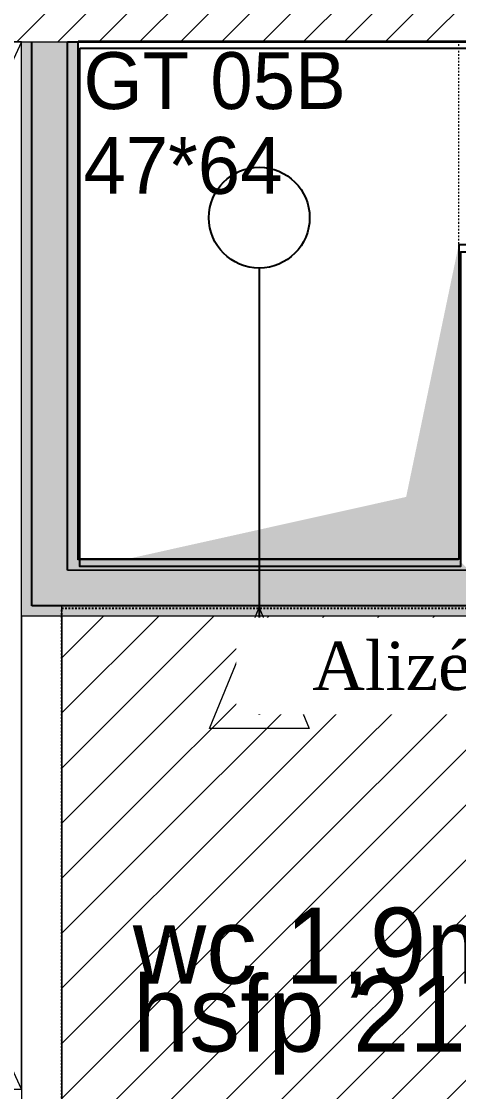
# Model space of a CAD drawing. Header units: centimetres. Extents: x 2191 to 12545, y -680 to 18662.
# Drawn here: x 8261 to 8315.2, y 7931.1 to 8063.9 of the extents above; entities that cross this region are included whole.
import ezdxf

# ---------------------------------------------------------------- set-up
doc = ezdxf.new("R2010")
doc.units = ezdxf.units.CM
for name, pattern in [('ISO-03', [1.5, 0.6, -0.9]), ('Style de ligne -1', [0.41664, 0.20828, -0.20836]), ('VW-01', [0.41656, 0.20828, -0.20828])]:
    doc.linetypes.add(name, pattern=pattern)
for name, color, linetype, lineweight in [('B AmÈnagement intÈrieur_Hatch', 7, 'Continuous', 5), ('F REMPLISSAGE-vert clair_Hatch', 7, 'Continuous', 5), ('F REMPLISSAGE-vert foncÈ_Hatch', 7, 'Continuous', 5)]:
    doc.layers.add(name, color=color, linetype=linetype, lineweight=lineweight)
for name, color, linetype in [('B Aménagement intérieur', 252, 'Continuous'), ('B Faux plafonds', 252, 'Continuous'), ('B Faux plafonds_Hatch', 252, 'Continuous'), ('B GÈnÈral_Hatch', 252, 'Continuous'), ('B Général', 252, 'Continuous'), ('C ANNOTATIONS-prestations', 252, 'Continuous'), ('C ANNOTATIONS-texte', 252, 'Continuous'), ('C ANNOTATIONS-textes-numérotation gaine', 252, 'ISO-03'), ('D SURFACES-shab', 252, 'Continuous'), ('F REMPLISSAGE-vert clair', 252, 'Continuous'), ('F REMPLISSAGE-vert foncé', 252, 'Continuous'), ('prlm-GT', 242, 'Continuous'), ('prlm-VMC', 93, 'Continuous')]:
    doc.layers.add(name, color=color, linetype=linetype)
doc.styles.add('Eurostile', font='Eurosti.TTF')
doc.styles.add('prlm-vmc', font='pala.ttf', dxfattribs={"height": 14})

# ---------------------------------------------------------------- blocks, each defined once
blk = doc.blocks.new('Gaine 150_70')
at = {"layer": 'B GÈnÈral_Hatch', "color": 254, "linetype": 'Continuous', "true_color": 0xd6d6d6}
blk.add_solid([(33, 21.5), (68, 29.3), (26.5, -9.7), (26.5, 29.3)], dxfattribs=at)
at = {"layer": 'C ANNOTATIONS-prestations'}
blk.add_line((75, -35), (-75, -35), dxfattribs=at)
blk = doc.blocks.new('Groupe-151-1')
at = {"layer": 'B Général', "color": 7, "linetype": 'VW-01', "lineweight": 5, "flags": 128}
blk.add_lwpolyline([(8899.11, 3252.39), (8946.3, 3252.39), (8946.3, 3188.09), (8899.11, 3188.09)], close=True, dxfattribs=at)
at = {"layer": 'C ANNOTATIONS-textes-numérotation gaine', "color": 7, "insert": (8899.8, 3251.09), "char_height": 7.059, "width": 46.5, "attachment_point": 1, "line_spacing_factor": 0.894142, "style": 'Eurostile'}
blk.add_mtext('GT 05B\\P47*64', dxfattribs=at)
blk = doc.blocks.new('xi.be')
at = {"layer": 'prlm-VMC', "color": 0, "linetype": 'ByBlock', "lineweight": 5, "flags": 128}
blk.add_lwpolyline([(-6.17, -15), (6.17, -15), (0, 0)], close=True, dxfattribs=at)
at = {"layer": 'prlm-VMC', "color": 0, "linetype": 'ByBlock', "lineweight": 5}
blk.add_solid([(0, -1), (5.17, -14), (-5.17, -14), (0, -1)], dxfattribs=at)
blk = doc.blocks.new('Placard 60.130')
at = {"layer": 'B Général', "color": 7, "linetype": 'Continuous', "lineweight": 5}
for p, q in [((65, 29.81), (-65, -30.19)), ((-65, 29.81), (65, -30.19))]:
    blk.add_line(p, q, dxfattribs=at)
at = {"layer": 'B Général', "color": 7, "linetype": 'Continuous', "lineweight": 5, "flags": 128}
blk.add_lwpolyline([(65, -30.19), (65, 29.81), (-65, 29.81), (-65, -30.19)], dxfattribs=at)
at = {"layer": 'B Général', "color": 252, "linetype": 'Continuous', "lineweight": 5, "true_color": 0x888888, "flags": 128}
blk.add_lwpolyline([(65, -30.19), (65, -35.19), (-65, -35.19), (-65, -30.19)], close=True, dxfattribs=at)
at = {"layer": 'B Général', "color": 7, "linetype": 'Continuous', "lineweight": 5, "flags": 128}
for points in [[(65, -30.19), (65, -32.69), (-2.5, -32.69), (-2.5, -30.19)], [(2.5, -32.69), (2.5, -35.19), (-65, -35.19), (-65, -32.69)]]:
    blk.add_lwpolyline(points, close=True, dxfattribs=at)
at = {"layer": 'B Général', "color": 7, "insert": (-62.76, 19.72), "char_height": 7.059, "attachment_point": 1, "line_spacing_factor": 0.894142, "style": 'Eurostile'}
blk.add_mtext('PL', dxfattribs=at)
at = {"layer": 'C ANNOTATIONS-prestations', "insert": (-62.76, 8.36), "char_height": 4.706, "attachment_point": 4, "line_spacing_factor": 0.894142, "style": 'Eurostile'}
blk.add_mtext('60*130', dxfattribs=at)
blk = doc.blocks.new('WC-plan-PMR')
at = {"layer": 'B Général', "color": 154, "linetype": 'Style de ligne -1', "true_color": 0x0053a6, "flags": 128}
blk.add_lwpolyline([(-114.5, 112.5), (15.5, 112.5), (15.5, 32.5), (-114.5, 32.5)], close=True, dxfattribs=at)

msp = doc.modelspace()

# ---------------------------------------------------------------- hatches: boundary and pattern name
at = {"layer": 'B Faux plafonds_Hatch', "linetype": 'Continuous', "lineweight": 5, "true_color": 0xaaaaaa}
h = msp.add_hatch(dxfattribs=at)
h.set_pattern_fill('F_P__SOFFITE', color=253, style=0, pattern_type=2)
h.set_pattern_definition([(45, (8286.532, 7540.689), (-3.527778, 3.30729), [])])
h.paths.add_polyline_path([(8266, 7990.12), (8266, 7861.42), (8261, 7861.42), (8261, 7926.42), (8175.54, 7926.42), (8175.54, 7730.72), (8402.69, 7730.72), (8402.69, 7695.72), (8333.69, 7695.72), (8333.69, 7540.18), (8388.69, 7540.18), (8388.69, 7447.18), (8333.69, 7447.18), (8333.69, 7354.18), (8559.69, 7354.18), (8559.69, 7856.42), (8411.69, 7856.42), (8411.69, 7990.12)])
at = {"layer": 'B GÈnÈral_Hatch', "linetype": 'Continuous', "lineweight": 5}
h = msp.add_hatch(dxfattribs=at)
h.set_pattern_fill('50_BETON', style=0, pattern_type=2)
h.set_pattern_definition([(45, (-631.1073, 4809.0284), (2.4253472, -2.6458333), [])])
h.paths.add_polyline_path([(8411.69, 8061.42), (8411.69, 8079.42), (7811.38, 8079.42), (7811.38, 8061.42)])

# ---------------------------------------------------------------- linework, layer by layer
at = {"layer": 'B AmÈnagement intÈrieur_Hatch', "color": 9, "linetype": 'Continuous', "true_color": 0xc0dcc0}
for points in [[(8268, 7997.12), (8261, 7990.12), (8268, 8061.42), (8261, 8061.42)], [(8315.19, 7997.11), (8322.19, 7990.11), (8268, 7997.12), (8261, 7990.12)]]:
    msp.add_solid(points, dxfattribs=at)
at = {"layer": 'B Aménagement intérieur', "color": 98, "linetype": 'Continuous', "lineweight": 13, "true_color": 0x004400}
for p, q in [((8261, 7990.12), (8261, 8061.42)), ((8268, 7997.12), (8268, 8061.42)), ((8315.19, 7997.11), (8268, 7997.12)), ((8322.19, 7990.11), (8261, 7990.12))]:
    msp.add_line(p, q, dxfattribs=at)
at = {"layer": 'B Faux plafonds', "color": 7, "linetype": 'VW-01', "lineweight": 5, "flags": 128}
msp.add_lwpolyline([(8266, 7990.12), (8266, 7861.42), (8261, 7861.42), (8261, 7926.42), (8175.54, 7926.42), (8175.54, 7730.72), (8402.69, 7730.72), (8402.69, 7695.72), (8333.69, 7695.72), (8333.69, 7540.18), (8388.69, 7540.18), (8388.69, 7447.18), (8333.69, 7447.18), (8333.69, 7354.18), (8559.69, 7354.18), (8559.69, 7856.42), (8411.69, 7856.42), (8411.69, 7990.12)], close=True, dxfattribs=at)
at = {"layer": 'B Général', "color": 7, "linetype": 'Continuous', "lineweight": 18}
msp.add_line((7821.38, 8061.42), (8411.69, 8061.42), dxfattribs=at)
at = {"layer": 'B Général', "color": 7, "linetype": 'Continuous', "lineweight": 5}
for p, q in [((7821.38, 8061.42), (8411.69, 8061.42)), ((8261, 7990.12), (8261, 7931.42)), ((8266, 7990.12), (8266, 7858.92)), ((8170.54, 7931.42), (8261, 7931.42))]:
    msp.add_line(p, q, dxfattribs=at)
at = {"layer": 'B Général', "color": 7, "linetype": 'Continuous', "lineweight": 13}
for p, q in [((8261, 7990.12), (8261, 7858.92)), ((8266, 7990.12), (8266, 7858.92)), ((8170.54, 7931.42), (8261, 7931.42))]:
    msp.add_line(p, q, dxfattribs=at)
at = {"layer": 'D SURFACES-shab', "lineweight": 18, "flags": 128}
for points in [[(7821.38, 8061.42), (7821.38, 7730.72), (8170.54, 7730.72), (8170.54, 7931.42), (8261, 7931.42), (8261, 8061.42)], [(8266, 7991.42), (8411.69, 7991.42), (8411.69, 7861.42), (8266, 7861.42)]]:
    msp.add_lwpolyline(points, close=True, dxfattribs=at)
at = {"layer": 'F REMPLISSAGE-vert clair'}
for p, q in [((8262.3, 7991.42), (8262.3, 8061.42)), ((8266.7, 7995.82), (8266.7, 8061.42)), ((8316.49, 7995.81), (8266.7, 7995.82)), ((8320.89, 7991.41), (8262.3, 7991.42))]:
    msp.add_line(p, q, dxfattribs=at)
at = {"layer": 'F REMPLISSAGE-vert clair_Hatch', "color": 9, "linetype": 'Continuous', "true_color": 0xc0dcc0}
for points in [[(8262.3, 7991.42), (8266.7, 7995.82), (8262.3, 8061.42), (8266.7, 8061.42)], [(8320.89, 7991.41), (8316.49, 7995.81), (8262.3, 7991.42), (8266.7, 7995.82)]]:
    msp.add_solid(points, dxfattribs=at)
at = {"layer": 'F REMPLISSAGE-vert foncÈ_Hatch', "color": 54, "linetype": 'Continuous', "true_color": 0x99aa00}
for points in [[(8261, 7990.12), (8262.3, 7991.42), (8261, 8061.42), (8262.3, 8061.42)], [(8266.7, 7995.82), (8268, 7997.12), (8266.7, 8061.42), (8268, 8061.42)], [(8316.49, 7995.81), (8315.19, 7997.11), (8266.7, 7995.82), (8268, 7997.12)], [(8322.19, 7990.11), (8320.89, 7991.41), (8261, 7990.12), (8262.3, 7991.42)]]:
    msp.add_solid(points, dxfattribs=at)
at = {"layer": 'F REMPLISSAGE-vert foncé', "color": 98, "linetype": 'Continuous', "lineweight": 13, "true_color": 0x004400}
for p, q in [((8261, 7990.12), (8261, 8061.42)), ((8268, 7997.12), (8268, 8061.42)), ((8315.19, 7997.11), (8268, 7997.12)), ((8322.19, 7990.11), (8261, 7990.12))]:
    msp.add_line(p, q, dxfattribs=at)
at = {"layer": 'F REMPLISSAGE-vert foncé'}
for p, q in [((8262.3, 7991.42), (8262.3, 8061.42)), ((8266.7, 7995.82), (8266.7, 8061.42)), ((8316.49, 7995.81), (8266.7, 7995.82)), ((8320.89, 7991.41), (8262.3, 7991.42))]:
    msp.add_line(p, q, dxfattribs=at)
at = {"layer": 'prlm-GT'}
for points in [[(8268.04, 8061.48), (8411.73, 8061.48), (8411.73, 8036.2), (8315.23, 8036.2), (8315.23, 7997.18), (8268.04, 7997.18)], [(8268.25, 8060.6), (8411.94, 8060.6), (8411.94, 8035.32), (8315.44, 8035.32), (8315.44, 7996.3), (8268.25, 7996.3)]]:
    msp.add_lwpolyline(points, close=True, dxfattribs=at)
at = {"layer": 'prlm-VMC'}
msp.add_lwpolyline([(8290.48, 8033.33), (8290.48, 7977.87)], dxfattribs=at)
msp.add_circle((8290.48, 8039.58), 6.25, dxfattribs=at)

# ---------------------------------------------------------------- block references
at = {"layer": 'B Aménagement intérieur', "color": 7, "rotation": 180}
msp.add_blockref('Gaine 150_70', (8341.69, 8026.42), dxfattribs=at)
at = {"layer": 'B Général', "color": 7}
for name, p, rotation in [('Placard 60.130', (8231.19, 7996.42), 270), ('WC-plan-PMR', (8378.5, 7975.62), 90)]:
    msp.add_blockref(name, p, dxfattribs=dict(at, rotation=rotation))
at = {"layer": 'C ANNOTATIONS-textes-numérotation gaine', "color": 7}
msp.add_blockref('Groupe-151-1', (-631.11, 4809.03), dxfattribs=at)
at = {"layer": 'prlm-VMC', "xscale": -1, "rotation": 359.999884660241}
msp.add_blockref('xi.be', (8290.48, 7991.18), dxfattribs=at)

# ---------------------------------------------------------------- texts
at = {"layer": 'C ANNOTATIONS-prestations', "insert": (8274.81, 7945.48), "char_height": 9.412, "width": 106.0944, "attachment_point": 1, "line_spacing_factor": 0.894142, "style": 'Eurostile'}
msp.add_mtext('hsfp 215', dxfattribs=at)
at = {"layer": 'C ANNOTATIONS-texte', "insert": (8274.81, 7959.59), "char_height": 9.412, "width": 136.49, "attachment_point": 1, "line_spacing_factor": 0.894142, "style": 'Eurostile'}
msp.add_mtext('wc 1,9m{\\H0.6667x;\\S2^ ;}', dxfattribs=at)

# ---------------------------------------------------------------- next in the draw order: texts
at = {"layer": 'prlm-VMC', "ltscale": 25, "insert": (8319.95, 7983.91), "char_height": 6, "width": 58.6147, "attachment_point": 5, "line_spacing_factor": 0.8, "style": 'prlm-vmc', "bg_fill": 2}
msp.add_mtext('Alizé T 5/30', dxfattribs=at)

doc.saveas('drawing.dxf')
